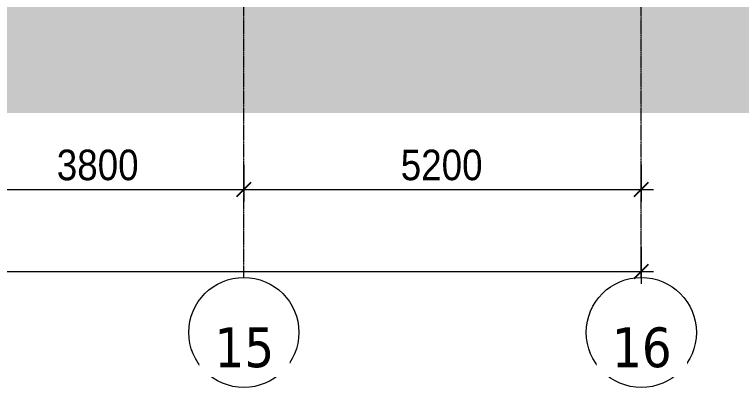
# Model space of a CAD drawing. Header units: millimetres. Extents: x 26124 to 258712, y -8723 to 35400.
# Drawn here: x 119053 to 128563, y -7761 to -2882 of the extents above; entities that cross this region are included whole.
import ezdxf

# ---------------------------------------------------------------- set-up
doc = ezdxf.new("R2010")
doc.units = ezdxf.units.MM
doc.linetypes.add('Grid Line', pattern=[22.225, 12.7, -3.175, 3.175, -3.175])
for name, color, linetype, lineweight in [('A-ANNO-DIMS', 211, 'Continuous', 9), ('A-ANNO-DIMS-160', 211, 'Continuous', 9), ('A-DETL-GENF-2', 9, 'Continuous', 9), ('S-GRID-1', 1, 'Grid Line', 9), ('S-GRID-IDEN', 1, 'Continuous', 9)]:
    doc.layers.add(name, color=color, linetype=linetype, lineweight=lineweight)
doc.styles.add('Tahoma_B_1', font='tahomabd.ttf', dxfattribs={"height": 520})
doc.styles.add('UTM Avo', font='', dxfattribs={"width": 0.9, "height": 400})
doc.styles.get('UTM Avo').set_extended_font_data('UTM Avo')
doc.dimstyles.new('1_Dim_chi_tiet_2_5', dxfattribs={"dimscale": 304.8, "dimtxt": 399.720379, "dimasz": 0.629921, "dimexe": 0.524934, "dimexo": 0.0625, "dimgap": 0.052493, "dimtad": 1, "dimdec": 0, "dimrnd": 5, "dimzin": 0, "dimdsep": 46, "dimtxsty": 'UTM Avo', "dimblk1": 'OBLIQUE', "dimblk2": 'OBLIQUE', "dimsah": 1, "dimcen": 0.09, "dimdle": 0.524934, "dimazin": 0, "dimtfac": 1, "dimtdec": 4, "dimtix": 1, "dimtmove": 0, "dimatfit": 3, "dimfxl": 1.049869, "dimfxlon": 1, "dimtvp": 1, "dimtolj": 1, "dimtzin": 0, "dimarcsym": 2})

# ---------------------------------------------------------------- blocks, each defined once
blk = doc.blocks.new('Grid - M_Grid Head - Circle-353313-TKCS_MẶT CẮT 3')
at = {"layer": 'S-GRID-IDEN'}
blk.add_circle((33652.6, -7040.6), 720, dxfattribs=at)
blk = doc.blocks.new('DIMBLOCK68-TKCS_MẶT CẮT 3')
at = {"layer": 'A-ANNO-DIMS-160'}
for p, q in [((118252.6, -4848.9), (118252.6, -5328.9)), ((118252.6, -5168.9), (118252.6, -4848.9)), ((122052.6, -4848.9), (122052.6, -5328.9)), ((122052.6, -5168.9), (122052.6, -4848.9)), ((118252.6, -5168.9), (122052.6, -5168.9))]:
    blk.add_line(p, q, dxfattribs=at)
at = {"layer": 'A-ANNO-DIMS-160', "lineweight": 25}
for p, q in [((118252.6, -5168.9), (118348.6, -5072.9)), ((122052.6, -5168.9), (122148.6, -5072.9)), ((118252.6, -5168.9), (118156.6, -5264.9)), ((122052.6, -5168.9), (121956.6, -5264.9))]:
    blk.add_line(p, q, dxfattribs=at)
at = {"layer": 'A-ANNO-DIMS-160', "color": 0, "insert": (119604.8, -4649.3), "char_height": 400, "width": 1314.636, "attachment_point": 1, "line_spacing_factor": 1.110334, "style": 'UTM Avo'}
blk.add_mtext('3800', dxfattribs=at)
blk = doc.blocks.new('_Oblique')
at = {"color": 0, "linetype": 'ByBlock', "lineweight": -2}
blk.add_line((-0.5, -0.5), (0.5, 0.5), dxfattribs=at)
blk = doc.blocks.new('DIMBLOCK69-TKCS_MẶT CẮT 3')
at = {"layer": 'A-ANNO-DIMS-160'}
for p, q in [((122052.6, -4848.9), (122052.6, -5328.9)), ((122052.6, -5168.9), (122052.6, -4848.9)), ((127252.6, -4848.9), (127252.6, -5328.9)), ((127252.6, -5168.9), (127252.6, -4848.9)), ((122052.6, -5168.9), (127412.6, -5168.9))]:
    blk.add_line(p, q, dxfattribs=at)
at = {"layer": 'A-ANNO-DIMS-160', "lineweight": 25}
for p, q in [((122052.6, -5168.9), (122148.6, -5072.9)), ((127252.6, -5168.9), (127348.6, -5072.9)), ((122052.6, -5168.9), (121956.6, -5264.9)), ((127252.6, -5168.9), (127156.6, -5264.9))]:
    blk.add_line(p, q, dxfattribs=at)
at = {"layer": 'A-ANNO-DIMS-160', "color": 0, "insert": (124104.8, -4649.3), "char_height": 400, "width": 1314.636, "attachment_point": 1, "line_spacing_factor": 1.110334, "style": 'UTM Avo'}
blk.add_mtext('5200', dxfattribs=at)
blk = doc.blocks.new('DIMBLOCK70-TKCS_MẶT CẮT 3')
at = {"layer": 'A-ANNO-DIMS-160'}
for p, q in [((33652.6, -5923.3), (33652.6, -6403.3)), ((33652.6, -6243.3), (33652.6, -5923.3)), ((127252.6, -5923.3), (127252.6, -6403.3)), ((127252.6, -6243.3), (127252.6, -5923.3)), ((33492.6, -6243.3), (127412.6, -6243.3))]:
    blk.add_line(p, q, dxfattribs=at)
at = {"layer": 'A-ANNO-DIMS-160', "lineweight": 25}
for p, q in [((33652.6, -6243.3), (33748.6, -6147.3)), ((127252.6, -6243.3), (127348.6, -6147.3)), ((33652.6, -6243.3), (33556.6, -6339.3)), ((127252.6, -6243.3), (127156.6, -6339.3))]:
    blk.add_line(p, q, dxfattribs=at)
at = {"layer": 'A-ANNO-DIMS-160', "color": 0, "insert": (79767.9, -5723.7), "char_height": 400, "width": 1643.295, "attachment_point": 1, "line_spacing_factor": 1.110334, "style": 'UTM Avo'}
blk.add_mtext('93600', dxfattribs=at)

msp = doc.modelspace()

# ---------------------------------------------------------------- hatches: boundary and pattern name
at = {"layer": 'A-DETL-GENF-2'}
h = msp.add_hatch(dxfattribs=at)
h.set_pattern_fill('FP_49', color=256, style=0, pattern_type=2)
h.set_pattern_definition([(0, (80880.3, 14125), (774.192, 774.192), [774.192, -774.192]), (0, (80880.3, 14415.3), (774.192, 774.192), [774.192, -774.192]), (0, (80880.3, 14705.64), (774.192, 774.192), [774.192, -774.192]), (90, (80977.1, 14802.4), (-774.192, 774.192), [774.192, -774.192]), (90, (81267.4, 14802.4), (-774.192, 774.192), [774.192, -774.192]), (90, (81557.7, 14802.4), (-774.192, 774.192), [774.192, -774.192])])
h.paths.add_polyline_path([(28793.1, -4170.1), (132433, -4170.1), (132433, -222.8), (129793.4, -74.5), (127252.6, -74.5), (127252.6, -2750), (126852.6, -2750), (126852.6, -2350), (122902.6, -2350), (122902.6, -2750), (122502.6, -2750), (122502.6, -2350), (116502.6, -2350), (116502.6, -2750), (116102.7, -2750), (116102.7, -2350), (112952.6, -2350), (112952.6, -2750), (112652.6, -2750), (112652.6, -2350), (107852.5, -2350), (107852.5, -2750), (107452.5, -2750), (107452.5, 800), (68252.6, 800), (68252.6, -2350), (53452.6, -2350), (53452.6, -2750), (53052.6, -2750), (53052.6, -2350), (44852.6, -2350), (44852.6, -2750), (44452.6, -2750), (44452.6, -2350), (38402.6, -2350), (38402.6, -2750), (38002.6, -2750), (38002.6, -2350), (34052.6, -2350), (34052.6, -2750), (33652.6, -2750), (33652.6, -74.5), (31103.6, -74.5), (28473.7, -222.8), (28473.7, -4170.1), (28517.9, -4170.1)])

# ---------------------------------------------------------------- linework, layer by layer
at = {"layer": 'S-GRID-1'}
for p, q in [((122052.6, -6320.6), (122052.6, -2320.6)), ((127252.6, -6320.6), (127252.6, -2320.6))]:
    msp.add_line(p, q, dxfattribs=at)

# ---------------------------------------------------------------- block references
at = {"layer": 'S-GRID-IDEN'}
for p in [(88400, 0), (93600, 0)]:
    msp.add_blockref('Grid - M_Grid Head - Circle-353313-TKCS_MẶT CẮT 3', p, dxfattribs=at)

# ---------------------------------------------------------------- dimensions: what is measured, and where the dimension line sits
at = {"layer": 'A-ANNO-DIMS'}
for base, p1, p2, override, picture, middle in [((122052.6, -5168.9), (118252.6, -4848.9), (122052.6, -4848.9), {"dimpost": '<>', "dimfxl": 3800}, 'DIMBLOCK68-TKCS_MẶT CẮT 3', (120152.6, -4945.9)), ((127252.6, -5168.9), (122052.6, -4848.9), (127252.6, -4848.9), {"dimpost": '<>', "dimfxl": 5200}, 'DIMBLOCK69-TKCS_MẶT CẮT 3', (124652.6, -4945.9)), ((127252.6, -6243.3), (33652.6, -5923.3), (127252.6, -5923.3), {"dimpost": '<>', "dimfxl": 93600}, 'DIMBLOCK70-TKCS_MẶT CẮT 3', (80452.6, -6020.3))]:
    dim = msp.add_linear_dim(base=base, p1=p1, p2=p2, dimstyle='1_Dim_chi_tiet_2_5', override=override, dxfattribs=at)
    dim.commit()
    dim.dimension.update_dxf_attribs({"geometry": picture, "text_midpoint": middle})

# ---------------------------------------------------------------- next in the draw order: texts
at = {"layer": 'S-GRID-IDEN', "char_height": 520, "width": 921.6, "attachment_point": 5, "line_spacing_factor": 0.996129, "style": 'Tahoma_B_1', "bg_fill": 3, "box_fill_scale": 1.25, "bg_fill_color": 256, "bg_fill_true_color": 13158600, "bg_fill_transparency": 0}
for s, insert in [('\\pt2031.9988,4063.9976,6096.0016,8128.0004,10159.9992,12191.998,14224.002,16256.0008,18287.9996,20319.9984,22352.0024,24384.0012,26416,28447.9988,30479.9976,32512.0016,34544.0004,36575.9992,38607.998,40640.002,42672.0008,44703.9996,46735.9984,48768.0024,50800.0012,52832,54863.9988,56895.9976,58928.0016,60960.0004,62991.9992,65023.998;15', (122059.3, -7240.3)), ('\\pt2031.9988,4063.9976,6096.0016,8128.0004,10159.9992,12191.998,14224.002,16256.0008,18287.9996,20319.9984,22352.0024,24384.0012,26416,28447.9988,30479.9976,32512.0016,34544.0004,36575.9992,38607.998,40640.002,42672.0008,44703.9996,46735.9984,48768.0024,50800.0012,52832,54863.9988,56895.9976,58928.0016,60960.0004,62991.9992,65023.998;16', (127259.3, -7240.3))]:
    msp.add_mtext(s, dxfattribs=dict(at, insert=insert))

doc.saveas('drawing.dxf')
